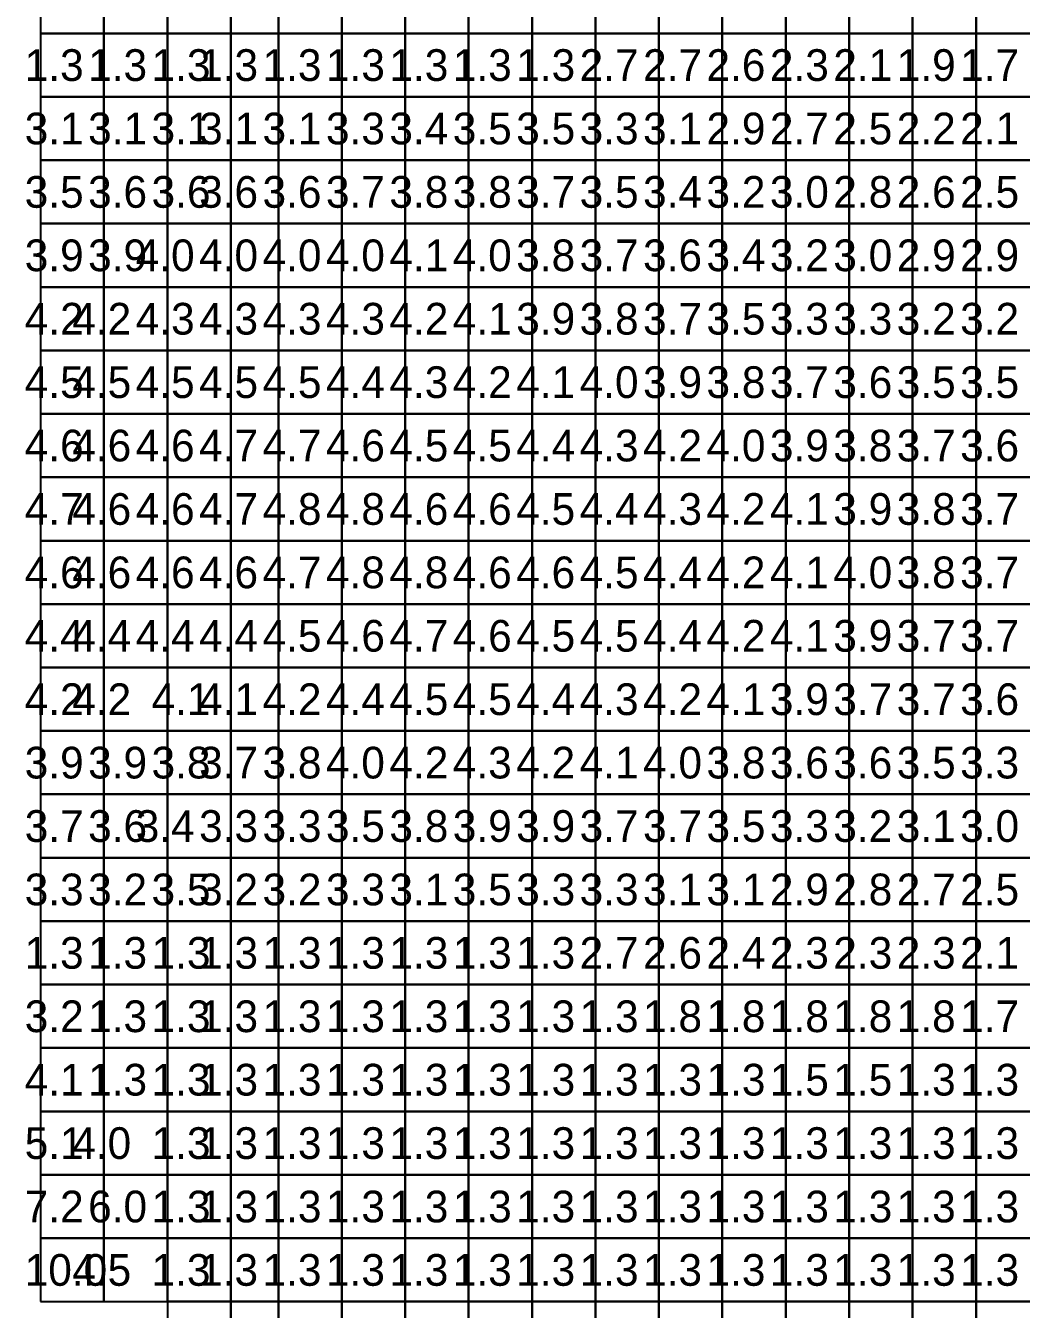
# Model space of a CAD drawing. Header units: metres. Extents: x -0.2 to 36.1, y -0.2 to 14.2.
# Drawn here: x -0.247 to 2.893, y 6.176 to 10.224 of the extents above; entities that cross this region are included whole.
import ezdxf

# ---------------------------------------------------------------- set-up
doc = ezdxf.new("R2010")
doc.units = ezdxf.units.M

msp = doc.modelspace()

# ---------------------------------------------------------------- linework, layer by layer
for points in [[(-0.2, 10.2), (0, 10.2), (0, 10.4), (-0.2, 10.4)], [(0, 10.2), (0.2, 10.2), (0.2, 10.4), (0, 10.4)], [(0.2, 10.2), (0.4, 10.2), (0.4, 10.4), (0.2, 10.4)], [(0.4, 10.2), (0.55, 10.2), (0.55, 10.4), (0.4, 10.4)], [(0.55, 10.2), (0.75, 10.2), (0.75, 10.4), (0.55, 10.4)], [(0.75, 10.2), (0.95, 10.2), (0.95, 10.4), (0.75, 10.4)], [(0.95, 10.2), (1.15, 10.2), (1.15, 10.4), (0.95, 10.4)], [(1.15, 10.2), (1.35, 10.2), (1.35, 10.4), (1.15, 10.4)], [(1.35, 10.2), (1.55, 10.2), (1.55, 10.4), (1.35, 10.4)], [(1.55, 10.2), (1.75, 10.2), (1.75, 10.4), (1.55, 10.4)], [(1.75, 10.2), (1.95, 10.2), (1.95, 10.4), (1.75, 10.4)], [(1.95, 10.2), (2.15, 10.2), (2.15, 10.4), (1.95, 10.4)], [(2.15, 10.2), (2.35, 10.2), (2.35, 10.4), (2.15, 10.4)], [(2.35, 10.2), (2.55, 10.2), (2.55, 10.4), (2.35, 10.4)], [(2.55, 10.2), (2.75, 10.2), (2.75, 10.4), (2.55, 10.4)], [(2.75, 10.2), (2.95, 10.2), (2.95, 10.4), (2.75, 10.4)], [(-0.2, 10), (0, 10), (0, 10.2), (-0.2, 10.2)], [(0, 10), (0.2, 10), (0.2, 10.2), (0, 10.2)], [(0.2, 10), (0.4, 10), (0.4, 10.2), (0.2, 10.2)], [(0.4, 10), (0.55, 10), (0.55, 10.2), (0.4, 10.2)], [(0.55, 10), (0.75, 10), (0.75, 10.2), (0.55, 10.2)], [(0.75, 10), (0.95, 10), (0.95, 10.2), (0.75, 10.2)], [(0.95, 10), (1.15, 10), (1.15, 10.2), (0.95, 10.2)], [(1.15, 10), (1.35, 10), (1.35, 10.2), (1.15, 10.2)], [(1.35, 10), (1.55, 10), (1.55, 10.2), (1.35, 10.2)], [(1.55, 10), (1.75, 10), (1.75, 10.2), (1.55, 10.2)], [(1.75, 10), (1.95, 10), (1.95, 10.2), (1.75, 10.2)], [(1.95, 10), (2.15, 10), (2.15, 10.2), (1.95, 10.2)], [(2.15, 10), (2.35, 10), (2.35, 10.2), (2.15, 10.2)], [(2.35, 10), (2.55, 10), (2.55, 10.2), (2.35, 10.2)], [(2.55, 10), (2.75, 10), (2.75, 10.2), (2.55, 10.2)], [(2.75, 10), (2.95, 10), (2.95, 10.2), (2.75, 10.2)], [(-0.2, 9.8), (0, 9.8), (0, 10), (-0.2, 10)], [(0, 9.8), (0.2, 9.8), (0.2, 10), (0, 10)], [(0.2, 9.8), (0.4, 9.8), (0.4, 10), (0.2, 10)], [(0.4, 9.8), (0.55, 9.8), (0.55, 10), (0.4, 10)], [(0.55, 9.8), (0.75, 9.8), (0.75, 10), (0.55, 10)], [(0.75, 9.8), (0.95, 9.8), (0.95, 10), (0.75, 10)], [(0.95, 9.8), (1.15, 9.8), (1.15, 10), (0.95, 10)], [(1.15, 9.8), (1.35, 9.8), (1.35, 10), (1.15, 10)], [(1.35, 9.8), (1.55, 9.8), (1.55, 10), (1.35, 10)], [(1.55, 9.8), (1.75, 9.8), (1.75, 10), (1.55, 10)], [(1.75, 9.8), (1.95, 9.8), (1.95, 10), (1.75, 10)], [(1.95, 9.8), (2.15, 9.8), (2.15, 10), (1.95, 10)], [(2.15, 9.8), (2.35, 9.8), (2.35, 10), (2.15, 10)], [(2.35, 9.8), (2.55, 9.8), (2.55, 10), (2.35, 10)], [(2.55, 9.8), (2.75, 9.8), (2.75, 10), (2.55, 10)], [(2.75, 9.8), (2.95, 9.8), (2.95, 10), (2.75, 10)], [(-0.2, 9.6), (0, 9.6), (0, 9.8), (-0.2, 9.8)], [(0, 9.6), (0.2, 9.6), (0.2, 9.8), (0, 9.8)], [(0.2, 9.6), (0.4, 9.6), (0.4, 9.8), (0.2, 9.8)], [(0.4, 9.6), (0.55, 9.6), (0.55, 9.8), (0.4, 9.8)], [(0.55, 9.6), (0.75, 9.6), (0.75, 9.8), (0.55, 9.8)], [(0.75, 9.6), (0.95, 9.6), (0.95, 9.8), (0.75, 9.8)], [(0.95, 9.6), (1.15, 9.6), (1.15, 9.8), (0.95, 9.8)], [(1.15, 9.6), (1.35, 9.6), (1.35, 9.8), (1.15, 9.8)], [(1.35, 9.6), (1.55, 9.6), (1.55, 9.8), (1.35, 9.8)], [(1.55, 9.6), (1.75, 9.6), (1.75, 9.8), (1.55, 9.8)], [(1.75, 9.6), (1.95, 9.6), (1.95, 9.8), (1.75, 9.8)], [(1.95, 9.6), (2.15, 9.6), (2.15, 9.8), (1.95, 9.8)], [(2.15, 9.6), (2.35, 9.6), (2.35, 9.8), (2.15, 9.8)], [(2.35, 9.6), (2.55, 9.6), (2.55, 9.8), (2.35, 9.8)], [(2.55, 9.6), (2.75, 9.6), (2.75, 9.8), (2.55, 9.8)], [(2.75, 9.6), (2.95, 9.6), (2.95, 9.8), (2.75, 9.8)], [(-0.2, 9.4), (0, 9.4), (0, 9.6), (-0.2, 9.6)], [(0, 9.4), (0.2, 9.4), (0.2, 9.6), (0, 9.6)], [(0.2, 9.4), (0.4, 9.4), (0.4, 9.6), (0.2, 9.6)], [(0.4, 9.4), (0.55, 9.4), (0.55, 9.6), (0.4, 9.6)], [(0.55, 9.4), (0.75, 9.4), (0.75, 9.6), (0.55, 9.6)], [(0.75, 9.4), (0.95, 9.4), (0.95, 9.6), (0.75, 9.6)], [(0.95, 9.4), (1.15, 9.4), (1.15, 9.6), (0.95, 9.6)], [(1.15, 9.4), (1.35, 9.4), (1.35, 9.6), (1.15, 9.6)], [(1.35, 9.4), (1.55, 9.4), (1.55, 9.6), (1.35, 9.6)], [(1.55, 9.4), (1.75, 9.4), (1.75, 9.6), (1.55, 9.6)], [(1.75, 9.4), (1.95, 9.4), (1.95, 9.6), (1.75, 9.6)], [(1.95, 9.4), (2.15, 9.4), (2.15, 9.6), (1.95, 9.6)], [(2.15, 9.4), (2.35, 9.4), (2.35, 9.6), (2.15, 9.6)], [(2.35, 9.4), (2.55, 9.4), (2.55, 9.6), (2.35, 9.6)], [(2.55, 9.4), (2.75, 9.4), (2.75, 9.6), (2.55, 9.6)], [(2.75, 9.4), (2.95, 9.4), (2.95, 9.6), (2.75, 9.6)], [(-0.2, 9.2), (0, 9.2), (0, 9.4), (-0.2, 9.4)], [(0, 9.2), (0.2, 9.2), (0.2, 9.4), (0, 9.4)], [(0.2, 9.2), (0.4, 9.2), (0.4, 9.4), (0.2, 9.4)], [(0.4, 9.2), (0.55, 9.2), (0.55, 9.4), (0.4, 9.4)], [(0.55, 9.2), (0.75, 9.2), (0.75, 9.4), (0.55, 9.4)], [(0.75, 9.2), (0.95, 9.2), (0.95, 9.4), (0.75, 9.4)], [(0.95, 9.2), (1.15, 9.2), (1.15, 9.4), (0.95, 9.4)], [(1.15, 9.2), (1.35, 9.2), (1.35, 9.4), (1.15, 9.4)], [(1.35, 9.2), (1.55, 9.2), (1.55, 9.4), (1.35, 9.4)], [(1.55, 9.2), (1.75, 9.2), (1.75, 9.4), (1.55, 9.4)], [(1.75, 9.2), (1.95, 9.2), (1.95, 9.4), (1.75, 9.4)], [(1.95, 9.2), (2.15, 9.2), (2.15, 9.4), (1.95, 9.4)], [(2.15, 9.2), (2.35, 9.2), (2.35, 9.4), (2.15, 9.4)], [(2.35, 9.2), (2.55, 9.2), (2.55, 9.4), (2.35, 9.4)], [(2.55, 9.2), (2.75, 9.2), (2.75, 9.4), (2.55, 9.4)], [(2.75, 9.2), (2.95, 9.2), (2.95, 9.4), (2.75, 9.4)], [(-0.2, 9), (0, 9), (0, 9.2), (-0.2, 9.2)], [(0, 9), (0.2, 9), (0.2, 9.2), (0, 9.2)], [(0.2, 9), (0.4, 9), (0.4, 9.2), (0.2, 9.2)], [(0.4, 9), (0.55, 9), (0.55, 9.2), (0.4, 9.2)], [(0.55, 9), (0.75, 9), (0.75, 9.2), (0.55, 9.2)], [(0.75, 9), (0.95, 9), (0.95, 9.2), (0.75, 9.2)], [(0.95, 9), (1.15, 9), (1.15, 9.2), (0.95, 9.2)], [(1.15, 9), (1.35, 9), (1.35, 9.2), (1.15, 9.2)], [(1.35, 9), (1.55, 9), (1.55, 9.2), (1.35, 9.2)], [(1.55, 9), (1.75, 9), (1.75, 9.2), (1.55, 9.2)], [(1.75, 9), (1.95, 9), (1.95, 9.2), (1.75, 9.2)], [(1.95, 9), (2.15, 9), (2.15, 9.2), (1.95, 9.2)], [(2.15, 9), (2.35, 9), (2.35, 9.2), (2.15, 9.2)], [(2.35, 9), (2.55, 9), (2.55, 9.2), (2.35, 9.2)], [(2.55, 9), (2.75, 9), (2.75, 9.2), (2.55, 9.2)], [(2.75, 9), (2.95, 9), (2.95, 9.2), (2.75, 9.2)], [(-0.2, 8.8), (0, 8.8), (0, 9), (-0.2, 9)], [(0, 8.8), (0.2, 8.8), (0.2, 9), (0, 9)], [(0.2, 8.8), (0.4, 8.8), (0.4, 9), (0.2, 9)], [(0.4, 8.8), (0.55, 8.8), (0.55, 9), (0.4, 9)], [(0.55, 8.8), (0.75, 8.8), (0.75, 9), (0.55, 9)], [(0.75, 8.8), (0.95, 8.8), (0.95, 9), (0.75, 9)], [(0.95, 8.8), (1.15, 8.8), (1.15, 9), (0.95, 9)], [(1.15, 8.8), (1.35, 8.8), (1.35, 9), (1.15, 9)], [(1.35, 8.8), (1.55, 8.8), (1.55, 9), (1.35, 9)], [(1.55, 8.8), (1.75, 8.8), (1.75, 9), (1.55, 9)], [(1.75, 8.8), (1.95, 8.8), (1.95, 9), (1.75, 9)], [(1.95, 8.8), (2.15, 8.8), (2.15, 9), (1.95, 9)], [(2.15, 8.8), (2.35, 8.8), (2.35, 9), (2.15, 9)], [(2.35, 8.8), (2.55, 8.8), (2.55, 9), (2.35, 9)], [(2.55, 8.8), (2.75, 8.8), (2.75, 9), (2.55, 9)], [(2.75, 8.8), (2.95, 8.8), (2.95, 9), (2.75, 9)], [(-0.2, 8.6), (0, 8.6), (0, 8.8), (-0.2, 8.8)], [(0, 8.6), (0.2, 8.6), (0.2, 8.8), (0, 8.8)], [(0.2, 8.6), (0.4, 8.6), (0.4, 8.8), (0.2, 8.8)], [(0.4, 8.6), (0.55, 8.6), (0.55, 8.8), (0.4, 8.8)], [(0.55, 8.6), (0.75, 8.6), (0.75, 8.8), (0.55, 8.8)], [(0.75, 8.6), (0.95, 8.6), (0.95, 8.8), (0.75, 8.8)], [(0.95, 8.6), (1.15, 8.6), (1.15, 8.8), (0.95, 8.8)], [(1.15, 8.6), (1.35, 8.6), (1.35, 8.8), (1.15, 8.8)], [(1.35, 8.6), (1.55, 8.6), (1.55, 8.8), (1.35, 8.8)], [(1.55, 8.6), (1.75, 8.6), (1.75, 8.8), (1.55, 8.8)], [(1.75, 8.6), (1.95, 8.6), (1.95, 8.8), (1.75, 8.8)], [(1.95, 8.6), (2.15, 8.6), (2.15, 8.8), (1.95, 8.8)], [(2.15, 8.6), (2.35, 8.6), (2.35, 8.8), (2.15, 8.8)], [(2.35, 8.6), (2.55, 8.6), (2.55, 8.8), (2.35, 8.8)], [(2.55, 8.6), (2.75, 8.6), (2.75, 8.8), (2.55, 8.8)], [(2.75, 8.6), (2.95, 8.6), (2.95, 8.8), (2.75, 8.8)], [(-0.2, 8.4), (0, 8.4), (0, 8.6), (-0.2, 8.6)], [(0, 8.4), (0.2, 8.4), (0.2, 8.6), (0, 8.6)], [(0.2, 8.4), (0.4, 8.4), (0.4, 8.6), (0.2, 8.6)], [(0.4, 8.4), (0.55, 8.4), (0.55, 8.6), (0.4, 8.6)], [(0.55, 8.4), (0.75, 8.4), (0.75, 8.6), (0.55, 8.6)], [(0.75, 8.4), (0.95, 8.4), (0.95, 8.6), (0.75, 8.6)], [(0.95, 8.4), (1.15, 8.4), (1.15, 8.6), (0.95, 8.6)], [(1.15, 8.4), (1.35, 8.4), (1.35, 8.6), (1.15, 8.6)], [(1.35, 8.4), (1.55, 8.4), (1.55, 8.6), (1.35, 8.6)], [(1.55, 8.4), (1.75, 8.4), (1.75, 8.6), (1.55, 8.6)], [(1.75, 8.4), (1.95, 8.4), (1.95, 8.6), (1.75, 8.6)], [(1.95, 8.4), (2.15, 8.4), (2.15, 8.6), (1.95, 8.6)], [(2.15, 8.4), (2.35, 8.4), (2.35, 8.6), (2.15, 8.6)], [(2.35, 8.4), (2.55, 8.4), (2.55, 8.6), (2.35, 8.6)], [(2.55, 8.4), (2.75, 8.4), (2.75, 8.6), (2.55, 8.6)], [(2.75, 8.4), (2.95, 8.4), (2.95, 8.6), (2.75, 8.6)], [(-0.2, 8.2), (0, 8.2), (0, 8.4), (-0.2, 8.4)], [(0, 8.2), (0.2, 8.2), (0.2, 8.4), (0, 8.4)], [(0.2, 8.2), (0.4, 8.2), (0.4, 8.4), (0.2, 8.4)], [(0.4, 8.2), (0.55, 8.2), (0.55, 8.4), (0.4, 8.4)], [(0.55, 8.2), (0.75, 8.2), (0.75, 8.4), (0.55, 8.4)], [(0.75, 8.2), (0.95, 8.2), (0.95, 8.4), (0.75, 8.4)], [(0.95, 8.2), (1.15, 8.2), (1.15, 8.4), (0.95, 8.4)], [(1.15, 8.2), (1.35, 8.2), (1.35, 8.4), (1.15, 8.4)], [(1.35, 8.2), (1.55, 8.2), (1.55, 8.4), (1.35, 8.4)], [(1.55, 8.2), (1.75, 8.2), (1.75, 8.4), (1.55, 8.4)], [(1.75, 8.2), (1.95, 8.2), (1.95, 8.4), (1.75, 8.4)], [(1.95, 8.2), (2.15, 8.2), (2.15, 8.4), (1.95, 8.4)], [(2.15, 8.2), (2.35, 8.2), (2.35, 8.4), (2.15, 8.4)], [(2.35, 8.2), (2.55, 8.2), (2.55, 8.4), (2.35, 8.4)], [(2.55, 8.2), (2.75, 8.2), (2.75, 8.4), (2.55, 8.4)], [(2.75, 8.2), (2.95, 8.2), (2.95, 8.4), (2.75, 8.4)], [(-0.2, 8), (0, 8), (0, 8.2), (-0.2, 8.2)], [(0, 8), (0.2, 8), (0.2, 8.2), (0, 8.2)], [(0.2, 8), (0.4, 8), (0.4, 8.2), (0.2, 8.2)], [(0.4, 8), (0.55, 8), (0.55, 8.2), (0.4, 8.2)], [(0.55, 8), (0.75, 8), (0.75, 8.2), (0.55, 8.2)], [(0.75, 8), (0.95, 8), (0.95, 8.2), (0.75, 8.2)], [(0.95, 8), (1.15, 8), (1.15, 8.2), (0.95, 8.2)], [(1.15, 8), (1.35, 8), (1.35, 8.2), (1.15, 8.2)], [(1.35, 8), (1.55, 8), (1.55, 8.2), (1.35, 8.2)], [(1.55, 8), (1.75, 8), (1.75, 8.2), (1.55, 8.2)], [(1.75, 8), (1.95, 8), (1.95, 8.2), (1.75, 8.2)], [(1.95, 8), (2.15, 8), (2.15, 8.2), (1.95, 8.2)], [(2.15, 8), (2.35, 8), (2.35, 8.2), (2.15, 8.2)], [(2.35, 8), (2.55, 8), (2.55, 8.2), (2.35, 8.2)], [(2.55, 8), (2.75, 8), (2.75, 8.2), (2.55, 8.2)], [(2.75, 8), (2.95, 8), (2.95, 8.2), (2.75, 8.2)], [(-0.2, 7.8), (0, 7.8), (0, 8), (-0.2, 8)], [(0, 7.8), (0.2, 7.8), (0.2, 8), (0, 8)], [(0.2, 7.8), (0.4, 7.8), (0.4, 8), (0.2, 8)], [(0.4, 7.8), (0.55, 7.8), (0.55, 8), (0.4, 8)], [(0.55, 7.8), (0.75, 7.8), (0.75, 8), (0.55, 8)], [(0.75, 7.8), (0.95, 7.8), (0.95, 8), (0.75, 8)], [(0.95, 7.8), (1.15, 7.8), (1.15, 8), (0.95, 8)], [(1.15, 7.8), (1.35, 7.8), (1.35, 8), (1.15, 8)], [(1.35, 7.8), (1.55, 7.8), (1.55, 8), (1.35, 8)], [(1.55, 7.8), (1.75, 7.8), (1.75, 8), (1.55, 8)], [(1.75, 7.8), (1.95, 7.8), (1.95, 8), (1.75, 8)], [(1.95, 7.8), (2.15, 7.8), (2.15, 8), (1.95, 8)], [(2.15, 7.8), (2.35, 7.8), (2.35, 8), (2.15, 8)], [(2.35, 7.8), (2.55, 7.8), (2.55, 8), (2.35, 8)], [(2.55, 7.8), (2.75, 7.8), (2.75, 8), (2.55, 8)], [(2.75, 7.8), (2.95, 7.8), (2.95, 8), (2.75, 8)], [(-0.2, 7.6), (0, 7.6), (0, 7.8), (-0.2, 7.8)], [(0, 7.6), (0.2, 7.6), (0.2, 7.8), (0, 7.8)], [(0.2, 7.6), (0.4, 7.6), (0.4, 7.8), (0.2, 7.8)], [(0.4, 7.6), (0.55, 7.6), (0.55, 7.8), (0.4, 7.8)], [(0.55, 7.6), (0.75, 7.6), (0.75, 7.8), (0.55, 7.8)], [(0.75, 7.6), (0.95, 7.6), (0.95, 7.8), (0.75, 7.8)], [(0.95, 7.6), (1.15, 7.6), (1.15, 7.8), (0.95, 7.8)], [(1.15, 7.6), (1.35, 7.6), (1.35, 7.8), (1.15, 7.8)], [(1.35, 7.6), (1.55, 7.6), (1.55, 7.8), (1.35, 7.8)], [(1.55, 7.6), (1.75, 7.6), (1.75, 7.8), (1.55, 7.8)], [(1.75, 7.6), (1.95, 7.6), (1.95, 7.8), (1.75, 7.8)], [(1.95, 7.6), (2.15, 7.6), (2.15, 7.8), (1.95, 7.8)], [(2.15, 7.6), (2.35, 7.6), (2.35, 7.8), (2.15, 7.8)], [(2.35, 7.6), (2.55, 7.6), (2.55, 7.8), (2.35, 7.8)], [(2.55, 7.6), (2.75, 7.6), (2.75, 7.8), (2.55, 7.8)], [(2.75, 7.6), (2.95, 7.6), (2.95, 7.8), (2.75, 7.8)], [(-0.2, 7.4), (0, 7.4), (0, 7.6), (-0.2, 7.6)], [(0, 7.4), (0.2, 7.4), (0.2, 7.6), (0, 7.6)], [(0.2, 7.4), (0.4, 7.4), (0.4, 7.6), (0.2, 7.6)], [(0.4, 7.4), (0.55, 7.4), (0.55, 7.6), (0.4, 7.6)], [(0.55, 7.4), (0.75, 7.4), (0.75, 7.6), (0.55, 7.6)], [(0.75, 7.4), (0.95, 7.4), (0.95, 7.6), (0.75, 7.6)], [(0.95, 7.4), (1.15, 7.4), (1.15, 7.6), (0.95, 7.6)], [(1.15, 7.4), (1.35, 7.4), (1.35, 7.6), (1.15, 7.6)], [(1.35, 7.4), (1.55, 7.4), (1.55, 7.6), (1.35, 7.6)], [(1.55, 7.4), (1.75, 7.4), (1.75, 7.6), (1.55, 7.6)], [(1.75, 7.4), (1.95, 7.4), (1.95, 7.6), (1.75, 7.6)], [(1.95, 7.4), (2.15, 7.4), (2.15, 7.6), (1.95, 7.6)], [(2.15, 7.4), (2.35, 7.4), (2.35, 7.6), (2.15, 7.6)], [(2.35, 7.4), (2.55, 7.4), (2.55, 7.6), (2.35, 7.6)], [(2.55, 7.4), (2.75, 7.4), (2.75, 7.6), (2.55, 7.6)], [(2.75, 7.4), (2.95, 7.4), (2.95, 7.6), (2.75, 7.6)], [(-0.2, 7.2), (0, 7.2), (0, 7.4), (-0.2, 7.4)], [(0, 7.2), (0.2, 7.2), (0.2, 7.4), (0, 7.4)], [(0.2, 7.2), (0.4, 7.2), (0.4, 7.4), (0.2, 7.4)], [(0.4, 7.2), (0.55, 7.2), (0.55, 7.4), (0.4, 7.4)], [(0.55, 7.2), (0.75, 7.2), (0.75, 7.4), (0.55, 7.4)], [(0.75, 7.2), (0.95, 7.2), (0.95, 7.4), (0.75, 7.4)], [(0.95, 7.2), (1.15, 7.2), (1.15, 7.4), (0.95, 7.4)], [(1.15, 7.2), (1.35, 7.2), (1.35, 7.4), (1.15, 7.4)], [(1.35, 7.2), (1.55, 7.2), (1.55, 7.4), (1.35, 7.4)], [(1.55, 7.2), (1.75, 7.2), (1.75, 7.4), (1.55, 7.4)], [(1.75, 7.2), (1.95, 7.2), (1.95, 7.4), (1.75, 7.4)], [(1.95, 7.2), (2.15, 7.2), (2.15, 7.4), (1.95, 7.4)], [(2.15, 7.2), (2.35, 7.2), (2.35, 7.4), (2.15, 7.4)], [(2.35, 7.2), (2.55, 7.2), (2.55, 7.4), (2.35, 7.4)], [(2.55, 7.2), (2.75, 7.2), (2.75, 7.4), (2.55, 7.4)], [(2.75, 7.2), (2.95, 7.2), (2.95, 7.4), (2.75, 7.4)], [(-0.2, 7), (0, 7), (0, 7.2), (-0.2, 7.2)], [(0, 7), (0.2, 7), (0.2, 7.2), (0, 7.2)], [(0.2, 7), (0.4, 7), (0.4, 7.2), (0.2, 7.2)], [(0.4, 7), (0.55, 7), (0.55, 7.2), (0.4, 7.2)], [(0.55, 7), (0.75, 7), (0.75, 7.2), (0.55, 7.2)], [(0.75, 7), (0.95, 7), (0.95, 7.2), (0.75, 7.2)], [(0.95, 7), (1.15, 7), (1.15, 7.2), (0.95, 7.2)], [(1.15, 7), (1.35, 7), (1.35, 7.2), (1.15, 7.2)], [(1.35, 7), (1.55, 7), (1.55, 7.2), (1.35, 7.2)], [(1.55, 7), (1.75, 7), (1.75, 7.2), (1.55, 7.2)], [(1.75, 7), (1.95, 7), (1.95, 7.2), (1.75, 7.2)], [(1.95, 7), (2.15, 7), (2.15, 7.2), (1.95, 7.2)], [(2.15, 7), (2.35, 7), (2.35, 7.2), (2.15, 7.2)], [(2.35, 7), (2.55, 7), (2.55, 7.2), (2.35, 7.2)], [(2.55, 7), (2.75, 7), (2.75, 7.2), (2.55, 7.2)], [(2.75, 7), (2.95, 7), (2.95, 7.2), (2.75, 7.2)], [(-0.2, 6.8), (0, 6.8), (0, 7), (-0.2, 7)], [(0, 6.8), (0.2, 6.8), (0.2, 7), (0, 7)], [(0.2, 6.8), (0.4, 6.8), (0.4, 7), (0.2, 7)], [(0.4, 6.8), (0.55, 6.8), (0.55, 7), (0.4, 7)], [(0.55, 6.8), (0.75, 6.8), (0.75, 7), (0.55, 7)], [(0.75, 6.8), (0.95, 6.8), (0.95, 7), (0.75, 7)], [(0.95, 6.8), (1.15, 6.8), (1.15, 7), (0.95, 7)], [(1.15, 6.8), (1.35, 6.8), (1.35, 7), (1.15, 7)], [(1.35, 6.8), (1.55, 6.8), (1.55, 7), (1.35, 7)], [(1.55, 6.8), (1.75, 6.8), (1.75, 7), (1.55, 7)], [(1.75, 6.8), (1.95, 6.8), (1.95, 7), (1.75, 7)], [(1.95, 6.8), (2.15, 6.8), (2.15, 7), (1.95, 7)], [(2.15, 6.8), (2.35, 6.8), (2.35, 7), (2.15, 7)], [(2.35, 6.8), (2.55, 6.8), (2.55, 7), (2.35, 7)], [(2.55, 6.8), (2.75, 6.8), (2.75, 7), (2.55, 7)], [(2.75, 6.8), (2.95, 6.8), (2.95, 7), (2.75, 7)], [(-0.2, 6.6), (0, 6.6), (0, 6.8), (-0.2, 6.8)], [(0, 6.6), (0.2, 6.6), (0.2, 6.8), (0, 6.8)], [(0.2, 6.6), (0.4, 6.6), (0.4, 6.8), (0.2, 6.8)], [(0.4, 6.6), (0.55, 6.6), (0.55, 6.8), (0.4, 6.8)], [(0.55, 6.6), (0.75, 6.6), (0.75, 6.8), (0.55, 6.8)], [(0.75, 6.6), (0.95, 6.6), (0.95, 6.8), (0.75, 6.8)], [(0.95, 6.6), (1.15, 6.6), (1.15, 6.8), (0.95, 6.8)], [(1.15, 6.6), (1.35, 6.6), (1.35, 6.8), (1.15, 6.8)], [(1.35, 6.6), (1.55, 6.6), (1.55, 6.8), (1.35, 6.8)], [(1.55, 6.6), (1.75, 6.6), (1.75, 6.8), (1.55, 6.8)], [(1.75, 6.6), (1.95, 6.6), (1.95, 6.8), (1.75, 6.8)], [(1.95, 6.6), (2.15, 6.6), (2.15, 6.8), (1.95, 6.8)], [(2.15, 6.6), (2.35, 6.6), (2.35, 6.8), (2.15, 6.8)], [(2.35, 6.6), (2.55, 6.6), (2.55, 6.8), (2.35, 6.8)], [(2.55, 6.6), (2.75, 6.6), (2.75, 6.8), (2.55, 6.8)], [(2.75, 6.6), (2.95, 6.6), (2.95, 6.8), (2.75, 6.8)], [(-0.2, 6.4), (0, 6.4), (0, 6.6), (-0.2, 6.6)], [(0, 6.4), (0.2, 6.4), (0.2, 6.6), (0, 6.6)], [(0.2, 6.4), (0.4, 6.4), (0.4, 6.6), (0.2, 6.6)], [(0.4, 6.4), (0.55, 6.4), (0.55, 6.6), (0.4, 6.6)], [(0.55, 6.4), (0.75, 6.4), (0.75, 6.6), (0.55, 6.6)], [(0.75, 6.4), (0.95, 6.4), (0.95, 6.6), (0.75, 6.6)], [(0.95, 6.4), (1.15, 6.4), (1.15, 6.6), (0.95, 6.6)], [(1.15, 6.4), (1.35, 6.4), (1.35, 6.6), (1.15, 6.6)], [(1.35, 6.4), (1.55, 6.4), (1.55, 6.6), (1.35, 6.6)], [(1.55, 6.4), (1.75, 6.4), (1.75, 6.6), (1.55, 6.6)], [(1.75, 6.4), (1.95, 6.4), (1.95, 6.6), (1.75, 6.6)], [(1.95, 6.4), (2.15, 6.4), (2.15, 6.6), (1.95, 6.6)], [(2.15, 6.4), (2.35, 6.4), (2.35, 6.6), (2.15, 6.6)], [(2.35, 6.4), (2.55, 6.4), (2.55, 6.6), (2.35, 6.6)], [(2.55, 6.4), (2.75, 6.4), (2.75, 6.6), (2.55, 6.6)], [(2.75, 6.4), (2.95, 6.4), (2.95, 6.6), (2.75, 6.6)], [(-0.2, 6.2), (0, 6.2), (0, 6.4), (-0.2, 6.4)], [(0, 6.2), (0.2, 6.2), (0.2, 6.4), (0, 6.4)], [(0.2, 6.2), (0.4, 6.2), (0.4, 6.4), (0.2, 6.4)], [(0.4, 6.2), (0.55, 6.2), (0.55, 6.4), (0.4, 6.4)], [(0.55, 6.2), (0.75, 6.2), (0.75, 6.4), (0.55, 6.4)], [(0.75, 6.2), (0.95, 6.2), (0.95, 6.4), (0.75, 6.4)], [(0.95, 6.2), (1.15, 6.2), (1.15, 6.4), (0.95, 6.4)], [(1.15, 6.2), (1.35, 6.2), (1.35, 6.4), (1.15, 6.4)], [(1.35, 6.2), (1.55, 6.2), (1.55, 6.4), (1.35, 6.4)], [(1.55, 6.2), (1.75, 6.2), (1.75, 6.4), (1.55, 6.4)], [(1.75, 6.2), (1.95, 6.2), (1.95, 6.4), (1.75, 6.4)], [(1.95, 6.2), (2.15, 6.2), (2.15, 6.4), (1.95, 6.4)], [(2.15, 6.2), (2.35, 6.2), (2.35, 6.4), (2.15, 6.4)], [(2.35, 6.2), (2.55, 6.2), (2.55, 6.4), (2.35, 6.4)], [(2.55, 6.2), (2.75, 6.2), (2.75, 6.4), (2.55, 6.4)], [(2.75, 6.2), (2.95, 6.2), (2.95, 6.4), (2.75, 6.4)], [(0.2, 6), (0.4, 6), (0.4, 6.2), (0.2, 6.2)], [(0.4, 6), (0.55, 6), (0.55, 6.2), (0.4, 6.2)], [(0.55, 6), (0.75, 6), (0.75, 6.2), (0.55, 6.2)], [(0.75, 6), (0.95, 6), (0.95, 6.2), (0.75, 6.2)], [(0.95, 6), (1.15, 6), (1.15, 6.2), (0.95, 6.2)], [(1.15, 6), (1.35, 6), (1.35, 6.2), (1.15, 6.2)], [(1.35, 6), (1.55, 6), (1.55, 6.2), (1.35, 6.2)], [(1.55, 6), (1.75, 6), (1.75, 6.2), (1.55, 6.2)], [(1.75, 6), (1.95, 6), (1.95, 6.2), (1.75, 6.2)], [(1.95, 6), (2.15, 6), (2.15, 6.2), (1.95, 6.2)], [(2.15, 6), (2.35, 6), (2.35, 6.2), (2.15, 6.2)], [(2.35, 6), (2.55, 6), (2.55, 6.2), (2.35, 6.2)], [(2.55, 6), (2.75, 6), (2.75, 6.2), (2.55, 6.2)], [(2.75, 6), (2.95, 6), (2.95, 6.2), (2.75, 6.2)]]:
    msp.add_3dface(points)

# ---------------------------------------------------------------- texts
at = {"layer": 'TEXT_LAYER'}
for s, p in [('1.3', (-0.25, 10.05)), ('1.3', (-0.05, 10.05)), ('1.3', (0.15, 10.05)), ('1.3', (0.3, 10.05)), ('1.3', (0.5, 10.05)), ('1.3', (0.7, 10.05)), ('1.3', (0.9, 10.05)), ('1.3', (1.1, 10.05)), ('1.3', (1.3, 10.05)), ('2.7', (1.5, 10.05)), ('2.7', (1.7, 10.05)), ('2.6', (1.9, 10.05)), ('2.3', (2.1, 10.05)), ('2.1', (2.3, 10.05)), ('1.9', (2.5, 10.05)), ('1.7', (2.7, 10.05)), ('3.1', (-0.25, 9.85)), ('3.1', (-0.05, 9.85)), ('3.1', (0.15, 9.85)), ('3.1', (0.3, 9.85)), ('3.1', (0.5, 9.85)), ('3.3', (0.7, 9.85)), ('3.4', (0.9, 9.85)), ('3.5', (1.1, 9.85)), ('3.5', (1.3, 9.85)), ('3.3', (1.5, 9.85)), ('3.1', (1.7, 9.85)), ('2.9', (1.9, 9.85)), ('2.7', (2.1, 9.85)), ('2.5', (2.3, 9.85)), ('2.2', (2.5, 9.85)), ('2.1', (2.7, 9.85)), ('3.5', (-0.25, 9.65)), ('3.6', (-0.05, 9.65)), ('3.6', (0.15, 9.65)), ('3.6', (0.3, 9.65)), ('3.6', (0.5, 9.65)), ('3.7', (0.7, 9.65)), ('3.8', (0.9, 9.65)), ('3.8', (1.1, 9.65)), ('3.7', (1.3, 9.65)), ('3.5', (1.5, 9.65)), ('3.4', (1.7, 9.65)), ('3.2', (1.9, 9.65)), ('3.0', (2.1, 9.65)), ('2.8', (2.3, 9.65)), ('2.6', (2.5, 9.65)), ('2.5', (2.7, 9.65)), ('3.9', (-0.25, 9.45)), ('3.9', (-0.05, 9.45)), ('4.0', (0.1, 9.45)), ('4.0', (0.3, 9.45)), ('4.0', (0.5, 9.45)), ('4.0', (0.7, 9.45)), ('4.1', (0.9, 9.45)), ('4.0', (1.1, 9.45)), ('3.8', (1.3, 9.45)), ('3.7', (1.5, 9.45)), ('3.6', (1.7, 9.45)), ('3.4', (1.9, 9.45)), ('3.2', (2.1, 9.45)), ('3.0', (2.3, 9.45)), ('2.9', (2.5, 9.45)), ('2.9', (2.7, 9.45)), ('4.2', (-0.25, 9.25)), ('4.2', (-0.1, 9.25)), ('4.3', (0.1, 9.25)), ('4.3', (0.3, 9.25)), ('4.3', (0.5, 9.25)), ('4.3', (0.7, 9.25)), ('4.2', (0.9, 9.25)), ('4.1', (1.1, 9.25)), ('3.9', (1.3, 9.25)), ('3.8', (1.5, 9.25)), ('3.7', (1.7, 9.25)), ('3.5', (1.9, 9.25)), ('3.3', (2.1, 9.25)), ('3.3', (2.3, 9.25)), ('3.2', (2.5, 9.25)), ('3.2', (2.7, 9.25)), ('4.5', (-0.25, 9.05)), ('4.5', (-0.1, 9.05)), ('4.5', (0.1, 9.05)), ('4.5', (0.3, 9.05)), ('4.5', (0.5, 9.05)), ('4.4', (0.7, 9.05)), ('4.3', (0.9, 9.05)), ('4.2', (1.1, 9.05)), ('4.1', (1.3, 9.05)), ('4.0', (1.5, 9.05)), ('3.9', (1.7, 9.05)), ('3.8', (1.9, 9.05)), ('3.7', (2.1, 9.05)), ('3.6', (2.3, 9.05)), ('3.5', (2.5, 9.05)), ('3.5', (2.7, 9.05)), ('4.6', (-0.25, 8.85)), ('4.6', (-0.1, 8.85)), ('4.6', (0.1, 8.85)), ('4.7', (0.3, 8.85)), ('4.7', (0.5, 8.85)), ('4.6', (0.7, 8.85)), ('4.5', (0.9, 8.85)), ('4.5', (1.1, 8.85)), ('4.4', (1.3, 8.85)), ('4.3', (1.5, 8.85)), ('4.2', (1.7, 8.85)), ('4.0', (1.9, 8.85)), ('3.9', (2.1, 8.85)), ('3.8', (2.3, 8.85)), ('3.7', (2.5, 8.85)), ('3.6', (2.7, 8.85)), ('4.7', (-0.25, 8.65)), ('4.6', (-0.1, 8.65)), ('4.6', (0.1, 8.65)), ('4.7', (0.3, 8.65)), ('4.8', (0.5, 8.65)), ('4.8', (0.7, 8.65)), ('4.6', (0.9, 8.65)), ('4.6', (1.1, 8.65)), ('4.5', (1.3, 8.65)), ('4.4', (1.5, 8.65)), ('4.3', (1.7, 8.65)), ('4.2', (1.9, 8.65)), ('4.1', (2.1, 8.65)), ('3.9', (2.3, 8.65)), ('3.8', (2.5, 8.65)), ('3.7', (2.7, 8.65)), ('4.6', (-0.25, 8.45)), ('4.6', (-0.1, 8.45)), ('4.6', (0.1, 8.45)), ('4.6', (0.3, 8.45)), ('4.7', (0.5, 8.45)), ('4.8', (0.7, 8.45)), ('4.8', (0.9, 8.45)), ('4.6', (1.1, 8.45)), ('4.6', (1.3, 8.45)), ('4.5', (1.5, 8.45)), ('4.4', (1.7, 8.45)), ('4.2', (1.9, 8.45)), ('4.1', (2.1, 8.45)), ('4.0', (2.3, 8.45)), ('3.8', (2.5, 8.45)), ('3.7', (2.7, 8.45)), ('4.4', (-0.25, 8.25)), ('4.4', (-0.1, 8.25)), ('4.4', (0.1, 8.25)), ('4.4', (0.3, 8.25)), ('4.5', (0.5, 8.25)), ('4.6', (0.7, 8.25)), ('4.7', (0.9, 8.25)), ('4.6', (1.1, 8.25)), ('4.5', (1.3, 8.25)), ('4.5', (1.5, 8.25)), ('4.4', (1.7, 8.25)), ('4.2', (1.9, 8.25)), ('4.1', (2.1, 8.25)), ('3.9', (2.3, 8.25)), ('3.7', (2.5, 8.25)), ('3.7', (2.7, 8.25)), ('4.2', (-0.25, 8.05)), ('4.2', (-0.1, 8.05)), ('4.1', (0.15, 8.05)), ('4.1', (0.3, 8.05)), ('4.2', (0.5, 8.05)), ('4.4', (0.7, 8.05)), ('4.5', (0.9, 8.05)), ('4.5', (1.1, 8.05)), ('4.4', (1.3, 8.05)), ('4.3', (1.5, 8.05)), ('4.2', (1.7, 8.05)), ('4.1', (1.9, 8.05)), ('3.9', (2.1, 8.05)), ('3.7', (2.3, 8.05)), ('3.7', (2.5, 8.05)), ('3.6', (2.7, 8.05)), ('3.9', (-0.25, 7.85)), ('3.9', (-0.05, 7.85)), ('3.8', (0.15, 7.85)), ('3.7', (0.3, 7.85)), ('3.8', (0.5, 7.85)), ('4.0', (0.7, 7.85)), ('4.2', (0.9, 7.85)), ('4.3', (1.1, 7.85)), ('4.2', (1.3, 7.85)), ('4.1', (1.5, 7.85)), ('4.0', (1.7, 7.85)), ('3.8', (1.9, 7.85)), ('3.6', (2.1, 7.85)), ('3.6', (2.3, 7.85)), ('3.5', (2.5, 7.85)), ('3.3', (2.7, 7.85)), ('3.7', (-0.25, 7.65)), ('3.6', (-0.05, 7.65)), ('3.4', (0.1, 7.65)), ('3.3', (0.3, 7.65)), ('3.3', (0.5, 7.65)), ('3.5', (0.7, 7.65)), ('3.8', (0.9, 7.65)), ('3.9', (1.1, 7.65)), ('3.9', (1.3, 7.65)), ('3.7', (1.5, 7.65)), ('3.7', (1.7, 7.65)), ('3.5', (1.9, 7.65)), ('3.3', (2.1, 7.65)), ('3.2', (2.3, 7.65)), ('3.1', (2.5, 7.65)), ('3.0', (2.7, 7.65)), ('3.3', (-0.25, 7.45)), ('3.2', (-0.05, 7.45)), ('3.5', (0.15, 7.45)), ('3.2', (0.3, 7.45)), ('3.2', (0.5, 7.45)), ('3.3', (0.7, 7.45)), ('3.1', (0.9, 7.45)), ('3.5', (1.1, 7.45)), ('3.3', (1.3, 7.45)), ('3.3', (1.5, 7.45)), ('3.1', (1.7, 7.45)), ('3.1', (1.9, 7.45)), ('2.9', (2.1, 7.45)), ('2.8', (2.3, 7.45)), ('2.7', (2.5, 7.45)), ('2.5', (2.7, 7.45)), ('1.3', (-0.25, 7.25)), ('1.3', (-0.05, 7.25)), ('1.3', (0.15, 7.25)), ('1.3', (0.3, 7.25)), ('1.3', (0.5, 7.25)), ('1.3', (0.7, 7.25)), ('1.3', (0.9, 7.25)), ('1.3', (1.1, 7.25)), ('1.3', (1.3, 7.25)), ('2.7', (1.5, 7.25)), ('2.6', (1.7, 7.25)), ('2.4', (1.9, 7.25)), ('2.3', (2.1, 7.25)), ('2.3', (2.3, 7.25)), ('2.3', (2.5, 7.25)), ('2.1', (2.7, 7.25)), ('3.2', (-0.25, 7.05)), ('1.3', (-0.05, 7.05)), ('1.3', (0.15, 7.05)), ('1.3', (0.3, 7.05)), ('1.3', (0.5, 7.05)), ('1.3', (0.7, 7.05)), ('1.3', (0.9, 7.05)), ('1.3', (1.1, 7.05)), ('1.3', (1.3, 7.05)), ('1.3', (1.5, 7.05)), ('1.8', (1.7, 7.05)), ('1.8', (1.9, 7.05)), ('1.8', (2.1, 7.05)), ('1.8', (2.3, 7.05)), ('1.8', (2.5, 7.05)), ('1.7', (2.7, 7.05)), ('4.1', (-0.25, 6.85)), ('1.3', (-0.05, 6.85)), ('1.3', (0.15, 6.85)), ('1.3', (0.3, 6.85)), ('1.3', (0.5, 6.85)), ('1.3', (0.7, 6.85)), ('1.3', (0.9, 6.85)), ('1.3', (1.1, 6.85)), ('1.3', (1.3, 6.85)), ('1.3', (1.5, 6.85)), ('1.3', (1.7, 6.85)), ('1.3', (1.9, 6.85)), ('1.5', (2.1, 6.85)), ('1.5', (2.3, 6.85)), ('1.3', (2.5, 6.85)), ('1.3', (2.7, 6.85)), ('5.1', (-0.25, 6.65)), ('4.0', (-0.1, 6.65)), ('1.3', (0.15, 6.65)), ('1.3', (0.3, 6.65)), ('1.3', (0.5, 6.65)), ('1.3', (0.7, 6.65)), ('1.3', (0.9, 6.65)), ('1.3', (1.1, 6.65)), ('1.3', (1.3, 6.65)), ('1.3', (1.5, 6.65)), ('1.3', (1.7, 6.65)), ('1.3', (1.9, 6.65)), ('1.3', (2.1, 6.65)), ('1.3', (2.3, 6.65)), ('1.3', (2.5, 6.65)), ('1.3', (2.7, 6.65)), ('7.2', (-0.25, 6.45)), ('6.0', (-0.05, 6.45)), ('1.3', (0.15, 6.45)), ('1.3', (0.3, 6.45)), ('1.3', (0.5, 6.45)), ('1.3', (0.7, 6.45)), ('1.3', (0.9, 6.45)), ('1.3', (1.1, 6.45)), ('1.3', (1.3, 6.45)), ('1.3', (1.5, 6.45)), ('1.3', (1.7, 6.45)), ('1.3', (1.9, 6.45)), ('1.3', (2.1, 6.45)), ('1.3', (2.3, 6.45)), ('1.3', (2.5, 6.45)), ('1.3', (2.7, 6.45)), ('10.0', (-0.25, 6.25)), ('4.5', (-0.1, 6.25)), ('1.3', (0.15, 6.25)), ('1.3', (0.3, 6.25)), ('1.3', (0.5, 6.25)), ('1.3', (0.7, 6.25)), ('1.3', (0.9, 6.25)), ('1.3', (1.1, 6.25)), ('1.3', (1.3, 6.25)), ('1.3', (1.5, 6.25)), ('1.3', (1.7, 6.25)), ('1.3', (1.9, 6.25)), ('1.3', (2.1, 6.25)), ('1.3', (2.3, 6.25)), ('1.3', (2.5, 6.25)), ('1.3', (2.7, 6.25))]:
    msp.add_text(s, height=0.1, dxfattribs=at).set_placement(p)

doc.saveas('drawing.dxf')
